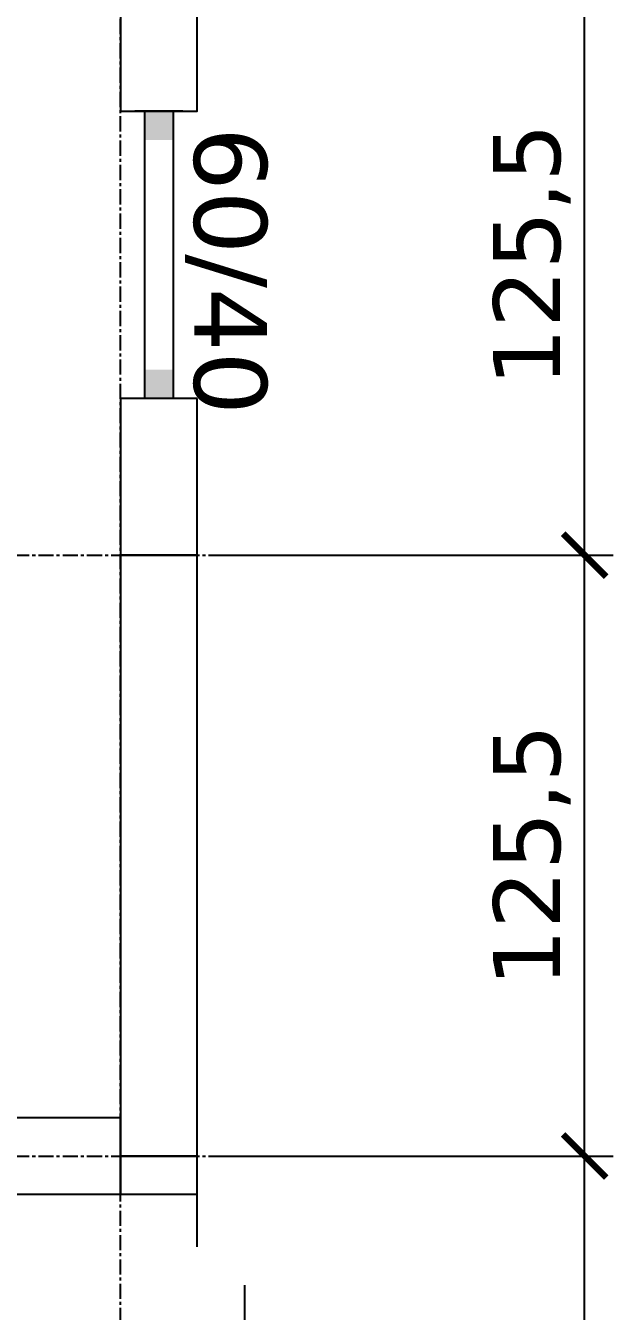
# Model space of a CAD drawing. Header units: centimetres. Extents: x -135 to 5324, y -1304 to 1609.
# Drawn here: x 1125.7 to 1248.5, y 226.6 to 495.1 of the extents above; entities that cross this region are included whole.
import ezdxf

# ---------------------------------------------------------------- set-up
doc = ezdxf.new("R2010")
doc.units = ezdxf.units.CM
doc.linetypes.add('CENTER', pattern=[5.08, 3.175, -0.635, 0.635, -0.635])
doc.linetypes.add('VERANDA_KESIK', pattern=[30, 12, -18])
for name, color, linetype in [('AKS', 4, 'CENTER'), ('DIS_DUVAR_160', 30, 'Continuous'), ('KOSE_PROFIL_160', 8, 'Continuous'), ('OLCULER', 7, 'Continuous'), ('PENCERE', 10, 'Continuous'), ('VERANDA_PROFIL_100', 1, 'VERANDA_KESIK')]:
    doc.layers.add(name, color=color, linetype=linetype)
doc.styles.add('PORTMAN', font='DejaVuSans.ttf')
doc.styles.get("Standard").update_dxf_attribs({"font": 'DejaVuSans.ttf'})
doc.dimstyles.new('PORTMAN', dxfattribs={"dimtxt": 14, "dimasz": 9, "dimexe": 6, "dimexo": 5, "dimgap": 4, "dimtad": 1, "dimtxsty": 'PORTMAN', "dimblk": 'ARCHTICK', "dimcen": 2.5, "dimazin": 3, "dimtfac": 0.5, "dimtmove": 2, "dimatfit": 3})

# ---------------------------------------------------------------- blocks, each defined once
blk = doc.blocks.new('BOM_D09_1255p0_DIS_DOLU')
blk.add_lwpolyline([(0, 0), (16, 0), (16, 125.5), (0, 125.5)], close=True)
blk = doc.blocks.new('kaynak-pencere-6040')
at = {"layer": 'PENCERE', "color": 1}
for p, q in [((53375.86, 7992.28), (53385.86, 7992.28)), ((53377.86, 7932.28), (53377.86, 7992.28)), ((53383.86, 7932.28), (53383.86, 7992.28)), ((53375.86, 7932.28), (53385.86, 7932.28))]:
    blk.add_line(p, q, dxfattribs=at)
for points in [[(53377.86, 7992.28), (53377.86, 7986.28), (53383.86, 7992.28), (53383.86, 7986.28)], [(53377.86, 7932.28), (53377.86, 7938.28), (53383.86, 7932.28), (53383.86, 7938.28)]]:
    blk.add_solid(points, dxfattribs=at)
at = {"layer": 'PENCERE', "color": 0, "lineweight": 25}
blk.add_text('60/40', height=15.217, rotation=90, dxfattribs=at).set_placement((53373.47, 7935.61))
blk = doc.blocks.new('BOM_P03_PENCERE_600x400')
at = {"layer": 'PENCERE'}
blk.add_blockref('kaynak-pencere-6040', (0, 0), dxfattribs=at)
blk = doc.blocks.new('BOM_D13_1255p0_DIS_P03')
for points in [[(0, 92.75), (16, 92.75), (16, 125.5), (0, 125.5)], [(0, 0), (16, 0), (16, 32.75), (0, 32.75)]]:
    blk.add_lwpolyline(points, close=True)
at = {"layer": 'PENCERE'}
blk.add_blockref('BOM_P03_PENCERE_600x400', (-53372.862, -7899.528), dxfattribs=at)
blk = doc.blocks.new('BOM_B06_DIS_KOSE_160x80')
blk.add_lwpolyline([(0, 0), (16, 0), (16, 8), (0, 8)], close=True)
blk = doc.blocks.new('BOM_V06_VERANDA_YAN_2510p0')
at = {"lineweight": 25}
for p, q in [((0, 0), (0, 251)), ((10, 10), (10, 241))]:
    blk.add_line(p, q, dxfattribs=at)
blk = doc.blocks.new('_ARCHTICK')
at = {"color": 0, "linetype": 'BYBLOCK', "const_width": 0.15}
blk.add_lwpolyline([(-0.5, -0.5), (0.5, 0.5)], dxfattribs=at)

msp = doc.modelspace()

# ---------------------------------------------------------------- linework, layer by layer
at = {"layer": 'AKS'}
for p, q in [((1145.5, -35), (1145.5, 1312)), ((-35, 384.5), (1196.5, 384.5)), ((-35, 259), (1196.5, 259))]:
    msp.add_line(p, q, dxfattribs=at)

# ---------------------------------------------------------------- block references
at = {"layer": 'DIS_DUVAR_160'}
for name, p, rotation in [('BOM_D13_1255p0_DIS_P03', (1161.5, 510), 180), ('BOM_D09_1255p0_DIS_DOLU', (1020, 267), 270)]:
    msp.add_blockref(name, p, dxfattribs=dict(at, rotation=rotation))
msp.add_blockref('BOM_D09_1255p0_DIS_DOLU', (1145.5, 259), dxfattribs=at)
at = {"layer": 'KOSE_PROFIL_160'}
msp.add_blockref('BOM_B06_DIS_KOSE_160x80', (1145.5, 251), dxfattribs=at)
at = {"layer": 'VERANDA_PROFIL_100'}
msp.add_blockref('BOM_V06_VERANDA_YAN_2510p0', (1161.5, 0), dxfattribs=at)

# ---------------------------------------------------------------- dimensions: what is measured, and where the dimension line sits
at = {"layer": 'OLCULER'}
for base, p1, p2 in [((1242.5, 384.5), (1161.5, 384.5), (1161.5, 510)), ((1242.5, 259), (1161.5, 259), (1161.5, 384.5)), ((1242.5, 133.5), (1161.5, 133.5), (1161.5, 259))]:
    msp.add_linear_dim(base=base, p1=p1, p2=p2, angle=90, dimstyle='PORTMAN', override={"dimtxt": 14, "dimasz": 9, "dimexe": 6, "dimexo": 5, "dimdec": 2, "dimzin": 8, "dimdsep": 44}, dxfattribs=at).render()

doc.saveas('drawing.dxf')
